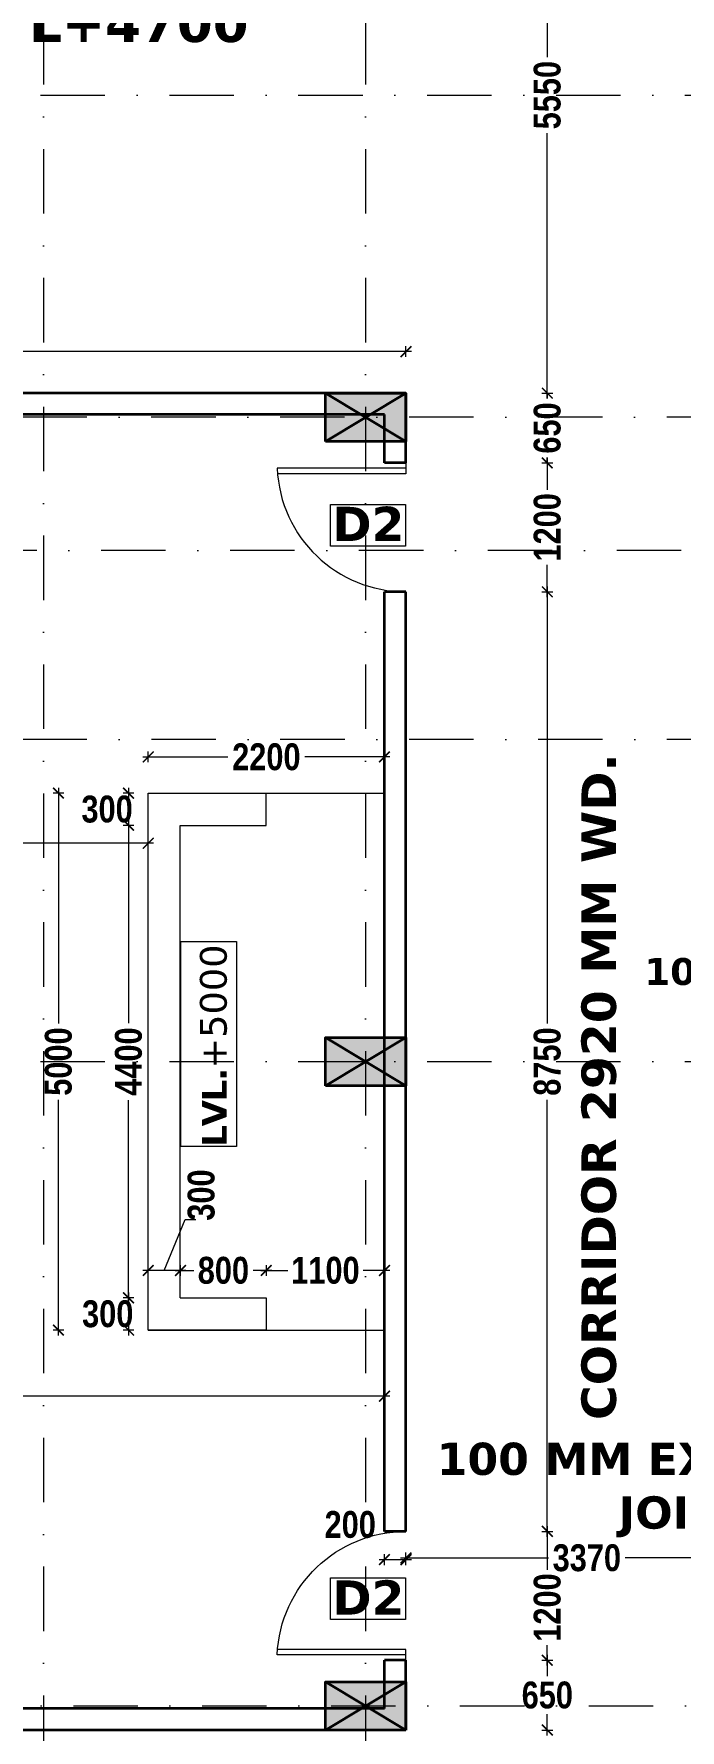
# Model space of a CAD drawing. Header units: millimetres. Extents: x -3092155 to 4513934, y -12317808 to 1850003.
# Drawn here: x -429033 to -423017, y -5715426 to -5699631 of the extents above; entities that cross this region are included whole.
import ezdxf

# ---------------------------------------------------------------- set-up
doc = ezdxf.new("R2010")
doc.units = ezdxf.units.MM
doc.header["$LTSCALE"] = 2
doc.header["$MEASUREMENT"] = 0
doc.header["$PDMODE"] = 34
doc.header["$PDSIZE"] = 500
doc.linetypes.add('DASHDOT', pattern=[1, 0.5, -0.25, 0, -0.25])
for name, color, linetype, lineweight in [('coloumn', 10, 'Continuous', 35), ('D DIM', 250, 'Continuous', 9), ('D2', 10, 'Continuous', 5), ('DOOR', 27, 'Continuous', 5), ('GRID', 251, 'DASHDOT', 5), ('Step', 251, 'Continuous', 9), ('TEXT', 7, 'Continuous', 13), ('W2', 162, 'Continuous', 5), ('WAll', 250, 'Continuous', 35)]:
    doc.layers.add(name, color=color, linetype=linetype, lineweight=lineweight)
doc.styles.add('INNER DIM', font='ARIALNB.TTF', dxfattribs={"height": 250})
doc.styles.add('style2', font='verdana.ttf')
doc.dimstyles.new('external final', dxfattribs={"dimscale": 0, "dimtxt": 250, "dimasz": 100, "dimexe": 50, "dimexo": 50, "dimgap": 50, "dimtad": 0, "dimdec": 0, "dimzin": 0, "dimdsep": 46, "dimtxsty": 'INNER DIM', "dimblk": 'ARCHTICK', "dimcen": 100, "dimdle": 50, "dimclrd": 256, "dimclre": 256, "dimclrt": 256, "dimadec": 0, "dimazin": 0, "dimtfac": 1, "dimtdec": 0, "dimtix": 1, "dimtmove": 1, "dimatfit": 3, "dimfxl": 50, "dimfxlon": 1, "dimtolj": 1, "dimtzin": 0, "dimlwd": -1, "dimlwe": -1, "dimarcsym": 1})
doc.dimstyles.new('INNER DIM', dxfattribs={"dimscale": 0, "dimtxt": 250, "dimasz": 100, "dimexe": 50, "dimexo": 50, "dimgap": 50, "dimtad": 0, "dimdec": 0, "dimzin": 0, "dimdsep": 46, "dimtxsty": 'INNER DIM', "dimblk": 'ARCHTICK', "dimcen": 100, "dimdle": 50, "dimclrd": 256, "dimclre": 256, "dimclrt": 256, "dimadec": 0, "dimazin": 0, "dimtfac": 1, "dimtdec": 0, "dimtix": 1, "dimtmove": 2, "dimatfit": 3, "dimfxl": 50, "dimfxlon": 1, "dimtolj": 1, "dimtzin": 0, "dimlwd": -1, "dimlwe": -1, "dimarcsym": 1})

# ---------------------------------------------------------------- blocks, each defined once
blk = doc.blocks.new('A$C378B1DF0')
at = {"layer": 'DOOR', "ltscale": 0.1}
for p, q in [((1100, 0), (1100, 1196)), ((1150, 0), (1150, 1199)), ((1200, 0), (1100, 0))]:
    blk.add_line(p, q, dxfattribs=at)
blk.add_arc((1200, 0), 1200, 92.388, 180, dxfattribs=at)
blk = doc.blocks.new('_ArchTick')
at = {"color": 0, "linetype": 'ByBlock', "const_width": 0.15}
blk.add_lwpolyline([(-0.5, -0.5), (0.5, 0.5)], dxfattribs=at)
blk = doc.blocks.new('*D693')
at = {"layer": 'D DIM', "ltscale": 100, "transparency": 16777216}
for p, q in [((-425620, -5698095), (-424146, -5698095)), ((-425570, -5698045), (-425570, -5698145)), ((-422674, -5698095), (-423427, -5698095)), ((-422724, -5698145), (-422724, -5698045))]:
    blk.add_line(p, q, dxfattribs=at)
at = {"layer": 'Defpoints', "color": 0, "lineweight": 50, "ltscale": 100, "transparency": 16777216}
for p in [(-425570, -5697426), (-422724, -5698095), (-422724, -5700251)]:
    blk.add_point(p, dxfattribs=at)
at = {"layer": 'D DIM', "ltscale": 100, "transparency": 16777216, "xscale": 100, "yscale": 100, "zscale": 100, "rotation": 180}
blk.add_blockref('_ArchTick', (-425570, -5698095), dxfattribs=at)
at = {"layer": 'D DIM', "ltscale": 100, "transparency": 16777216, "xscale": 100, "yscale": 100, "zscale": 100}
blk.add_blockref('_ArchTick', (-422724, -5698095), dxfattribs=at)
at = {"layer": 'D DIM', "ltscale": 100, "transparency": 16777216, "insert": (-423786, -5698095), "char_height": 250, "attachment_point": 5, "style": 'INNER DIM'}
blk.add_mtext('\\A1;2846', dxfattribs=at)
blk = doc.blocks.new('*D701')
at = {"layer": 'D DIM', "ltscale": 100, "transparency": 16777216}
for p, q in [((-436764, -5702639), (-436764, -5702539)), ((-425569, -5702639), (-425569, -5702539)), ((-436814, -5702589), (-431599, -5702589)), ((-425519, -5702589), (-430734, -5702589))]:
    blk.add_line(p, q, dxfattribs=at)
at = {"layer": 'Defpoints', "color": 0, "lineweight": 50, "ltscale": 100, "transparency": 16777216}
for p in [(-425569, -5702589), (-425569, -5702976), (-436764, -5703176)]:
    blk.add_point(p, dxfattribs=at)
at = {"layer": 'D DIM', "ltscale": 100, "transparency": 16777216, "xscale": 100, "yscale": 100, "zscale": 100, "rotation": 180}
blk.add_blockref('_ArchTick', (-436764, -5702589), dxfattribs=at)
at = {"layer": 'D DIM', "ltscale": 100, "transparency": 16777216, "xscale": 100, "yscale": 100, "zscale": 100}
blk.add_blockref('_ArchTick', (-425569, -5702589), dxfattribs=at)
at = {"layer": 'D DIM', "ltscale": 100, "transparency": 16777216, "insert": (-431167, -5702589), "char_height": 250, "attachment_point": 5, "style": 'INNER DIM'}
blk.add_mtext('\\A1;11195', dxfattribs=at)
blk = doc.blocks.new('*D708')
at = {"layer": 'D DIM', "ltscale": 100, "transparency": 16777216}
for p, q in [((-438740, -5712316), (-432659, -5712316)), ((-438690, -5712366), (-438690, -5712266)), ((-425719, -5712316), (-431800, -5712316)), ((-425769, -5712366), (-425769, -5712266))]:
    blk.add_line(p, q, dxfattribs=at)
at = {"layer": 'Defpoints', "color": 0, "lineweight": 50, "ltscale": 100, "transparency": 16777216}
for p in [(-425769, -5712316), (-438690, -5714776), (-425769, -5714776)]:
    blk.add_point(p, dxfattribs=at)
at = {"layer": 'D DIM', "ltscale": 100, "transparency": 16777216, "xscale": 100, "yscale": 100, "zscale": 100, "rotation": 180}
blk.add_blockref('_ArchTick', (-438690, -5712316), dxfattribs=at)
at = {"layer": 'D DIM', "ltscale": 100, "transparency": 16777216, "xscale": 100, "yscale": 100, "zscale": 100}
blk.add_blockref('_ArchTick', (-425769, -5712316), dxfattribs=at)
at = {"layer": 'D DIM', "ltscale": 100, "transparency": 16777216, "insert": (-432230, -5712316), "char_height": 250, "attachment_point": 5, "style": 'INNER DIM'}
blk.add_mtext('\\A1;12920', dxfattribs=at)
blk = doc.blocks.new('*D709')
at = {"layer": 'D DIM', "ltscale": 100, "transparency": 16777216}
for p, q in [((-425819, -5713839), (-425519, -5713839)), ((-425769, -5713889), (-425769, -5713789)), ((-425569, -5713889), (-425569, -5713789))]:
    blk.add_line(p, q, dxfattribs=at)
at = {"layer": 'Defpoints', "color": 0, "lineweight": 50, "ltscale": 100, "transparency": 16777216}
for p in [(-425569, -5713839), (-425769, -5714776), (-425569, -5714777)]:
    blk.add_point(p, dxfattribs=at)
at = {"layer": 'D DIM', "ltscale": 100, "transparency": 16777216, "xscale": 100, "yscale": 100, "zscale": 100, "rotation": 180}
blk.add_blockref('_ArchTick', (-425769, -5713839), dxfattribs=at)
at = {"layer": 'D DIM', "ltscale": 100, "transparency": 16777216, "xscale": 100, "yscale": 100, "zscale": 100}
blk.add_blockref('_ArchTick', (-425569, -5713839), dxfattribs=at)
at = {"layer": 'D DIM', "ltscale": 100, "transparency": 16777216, "insert": (-426088, -5713513), "char_height": 250, "attachment_point": 5, "style": 'INNER DIM'}
blk.add_mtext('\\A1;200', dxfattribs=at)
blk = doc.blocks.new('*D730')
at = {"layer": 'D DIM', "ltscale": 100, "transparency": 16777216}
for p, q in [((1049, 411), (-438739, 411)), ((-438689, 361), (-438689, 461)), ((999, 361), (999, 461))]:
    blk.add_line(p, q, dxfattribs=at)
at = {"layer": 'Defpoints', "color": 0, "lineweight": 50, "ltscale": 100, "transparency": 16777216}
for p in [(-438689, 411), (999, 0), (-438689, -5723126)]:
    blk.add_point(p, dxfattribs=at)
at = {"layer": 'D DIM', "ltscale": 100, "transparency": 16777216, "xscale": 100, "yscale": 100, "zscale": 100, "rotation": 180}
blk.add_blockref('_ArchTick', (-438689, 411), dxfattribs=at)
at = {"layer": 'D DIM', "ltscale": 100, "transparency": 16777216, "xscale": 100, "yscale": 100, "zscale": 100}
blk.add_blockref('_ArchTick', (999, 411), dxfattribs=at)
at = {"layer": 'D DIM', "ltscale": 100, "transparency": 16777216, "insert": (1326, 835), "char_height": 250, "attachment_point": 5, "style": 'INNER DIM'}
blk.add_mtext('\\A1;439688', dxfattribs=at)
blk = doc.blocks.new('*D302')
at = {"layer": 'D DIM', "ltscale": 100, "transparency": 16777216}
for p, q in [((-424303, -5697426), (-424203, -5697426)), ((-424253, -5697376), (-424253, -5699846)), ((-424253, -5703026), (-424253, -5700556)), ((-424303, -5702976), (-424203, -5702976))]:
    blk.add_line(p, q, dxfattribs=at)
at = {"layer": 'Defpoints', "color": 0, "lineweight": 50, "ltscale": 100, "transparency": 16777216}
for p in [(-425569, -5697426), (-425569, -5702976), (-424253, -5702976)]:
    blk.add_point(p, dxfattribs=at)
at = {"layer": 'D DIM', "ltscale": 100, "transparency": 16777216, "xscale": 100, "yscale": 100, "zscale": 100}
for p, rotation in [((-424253, -5697426), 90), ((-424253, -5702976), 270)]:
    blk.add_blockref('_ArchTick', p, dxfattribs=dict(at, rotation=rotation))
at = {"layer": 'D DIM', "ltscale": 100, "transparency": 16777216, "insert": (-424253, -5700201), "char_height": 250, "attachment_point": 5, "rotation": 90, "style": 'INNER DIM'}
blk.add_mtext('\\A1;5550', dxfattribs=at)
blk = doc.blocks.new('*D303')
at = {"layer": 'D DIM', "ltscale": 100, "transparency": 16777216}
for p, q in [((-424303, -5702976), (-424203, -5702976)), ((-424253, -5702976), (-424253, -5703025)), ((-424303, -5703626), (-424203, -5703626)), ((-424253, -5703626), (-424253, -5703577))]:
    blk.add_line(p, q, dxfattribs=at)
at = {"layer": 'Defpoints', "color": 0, "lineweight": 50, "ltscale": 100, "transparency": 16777216}
for p in [(-425569, -5702976), (-425569, -5703626), (-424253, -5703626)]:
    blk.add_point(p, dxfattribs=at)
at = {"layer": 'D DIM', "ltscale": 100, "transparency": 16777216, "insert": (-424253, -5703301), "char_height": 250, "attachment_point": 5, "rotation": 90, "style": 'INNER DIM'}
blk.add_mtext('\\A1;650', dxfattribs=at)
blk = doc.blocks.new('*D304')
at = {"layer": 'D DIM', "ltscale": 100, "transparency": 16777216}
for p, q in [((-424303, -5703626), (-424203, -5703626)), ((-424253, -5703576), (-424253, -5703876)), ((-424253, -5704876), (-424253, -5704576)), ((-424303, -5704826), (-424203, -5704826))]:
    blk.add_line(p, q, dxfattribs=at)
at = {"layer": 'Defpoints', "color": 0, "lineweight": 50, "ltscale": 100, "transparency": 16777216}
for p in [(-425569, -5703626), (-425569, -5704826), (-424253, -5704826)]:
    blk.add_point(p, dxfattribs=at)
at = {"layer": 'D DIM', "ltscale": 100, "transparency": 16777216, "xscale": 100, "yscale": 100, "zscale": 100}
for p, rotation in [((-424253, -5703626), 90), ((-424253, -5704826), 270)]:
    blk.add_blockref('_ArchTick', p, dxfattribs=dict(at, rotation=rotation))
at = {"layer": 'D DIM', "ltscale": 100, "transparency": 16777216, "insert": (-424253, -5704226), "char_height": 250, "attachment_point": 5, "rotation": 90, "style": 'INNER DIM'}
blk.add_mtext('\\A1;1200', dxfattribs=at)
blk = doc.blocks.new('*D305')
at = {"layer": 'D DIM', "ltscale": 100, "transparency": 16777216}
for p, q in [((-424303, -5704826), (-424203, -5704826)), ((-424253, -5704776), (-424253, -5708846)), ((-424253, -5713626), (-424253, -5709557)), ((-424303, -5713576), (-424203, -5713576))]:
    blk.add_line(p, q, dxfattribs=at)
at = {"layer": 'Defpoints', "color": 0, "lineweight": 50, "ltscale": 100, "transparency": 16777216}
for p in [(-425569, -5704826), (-425569, -5713576), (-424253, -5713576)]:
    blk.add_point(p, dxfattribs=at)
at = {"layer": 'D DIM', "ltscale": 100, "transparency": 16777216, "xscale": 100, "yscale": 100, "zscale": 100}
for p, rotation in [((-424253, -5704826), 90), ((-424253, -5713576), 270)]:
    blk.add_blockref('_ArchTick', p, dxfattribs=dict(at, rotation=rotation))
at = {"layer": 'D DIM', "ltscale": 100, "transparency": 16777216, "insert": (-424253, -5709201), "char_height": 250, "attachment_point": 5, "rotation": 90, "style": 'INNER DIM'}
blk.add_mtext('\\A1;8750', dxfattribs=at)
blk = doc.blocks.new('*D306')
at = {"layer": 'D DIM', "ltscale": 100, "transparency": 16777216}
for p, q in [((-424303, -5713576), (-424203, -5713576)), ((-424253, -5713526), (-424253, -5713935)), ((-424253, -5714826), (-424253, -5714636)), ((-424303, -5714776), (-424203, -5714776))]:
    blk.add_line(p, q, dxfattribs=at)
at = {"layer": 'Defpoints', "color": 0, "lineweight": 50, "ltscale": 100, "transparency": 16777216}
for p in [(-425569, -5713576), (-425569, -5714776), (-424253, -5714776)]:
    blk.add_point(p, dxfattribs=at)
at = {"layer": 'D DIM', "ltscale": 100, "transparency": 16777216, "xscale": 100, "yscale": 100, "zscale": 100}
for p, rotation in [((-424253, -5713576), 90), ((-424253, -5714776), 270)]:
    blk.add_blockref('_ArchTick', p, dxfattribs=dict(at, rotation=rotation))
at = {"layer": 'D DIM', "ltscale": 100, "transparency": 16777216, "insert": (-424253, -5714285), "char_height": 250, "attachment_point": 5, "rotation": 90, "style": 'INNER DIM'}
blk.add_mtext('\\A1;1200', dxfattribs=at)
blk = doc.blocks.new('*D778')
at = {"layer": 'D DIM', "ltscale": 100, "transparency": 16777216}
for p, q in [((-424303, -5714776), (-424203, -5714776)), ((-424253, -5714726), (-424253, -5714924)), ((-424253, -5715476), (-424253, -5715279)), ((-424303, -5715426), (-424203, -5715426))]:
    blk.add_line(p, q, dxfattribs=at)
at = {"layer": 'Defpoints', "color": 0, "lineweight": 50, "ltscale": 100, "transparency": 16777216}
for p in [(-425569, -5714776), (-425569, -5715426), (-424253, -5715426)]:
    blk.add_point(p, dxfattribs=at)
at = {"layer": 'D DIM', "ltscale": 100, "transparency": 16777216, "xscale": 100, "yscale": 100, "zscale": 100}
for p, rotation in [((-424253, -5714776), 90), ((-424253, -5715426), 270)]:
    blk.add_blockref('_ArchTick', p, dxfattribs=dict(at, rotation=rotation))
at = {"layer": 'D DIM', "ltscale": 100, "transparency": 16777216, "insert": (-424253, -5715101), "char_height": 250, "attachment_point": 5, "rotation": 0.1, "style": 'INNER DIM'}
blk.add_mtext('\\A1;650', dxfattribs=at)
blk = doc.blocks.new('*D825')
at = {"layer": 'D DIM', "ltscale": 100, "transparency": 16777216}
for p, q in [((-388069, -5700301), (-387969, -5700301)), ((-388019, -5700251), (-388019, -5702906)), ((-388019, -5706276), (-388019, -5703622)), ((-388019, -5706226), (-388069, -5706226))]:
    blk.add_line(p, q, dxfattribs=at)
at = {"layer": 'Defpoints', "color": 0, "lineweight": 50, "ltscale": 100, "transparency": 16777216}
for p in [(-1113242, -5700301), (-388019, -5706226), (-388004, -5706226)]:
    blk.add_point(p, dxfattribs=at)
at = {"layer": 'D DIM', "ltscale": 100, "transparency": 16777216, "xscale": 100, "yscale": 100, "zscale": 100}
for p, rotation in [((-388019, -5700301), 90), ((-388019, -5706226), 270)]:
    blk.add_blockref('_ArchTick', p, dxfattribs=dict(at, rotation=rotation))
at = {"layer": 'D DIM', "ltscale": 100, "transparency": 16777216, "insert": (-388019, -5703264), "char_height": 250, "attachment_point": 5, "rotation": 90, "style": 'INNER DIM'}
blk.add_mtext('\\A1;5925', dxfattribs=at)
blk = doc.blocks.new('*D434')
at = {"layer": 'D DIM', "ltscale": 100, "transparency": 16777216}
for p, q in [((-431689, -5707218), (-431689, -5707118)), ((-427969, -5707218), (-427969, -5707118)), ((-431739, -5707168), (-430185, -5707168)), ((-427919, -5707168), (-429473, -5707168))]:
    blk.add_line(p, q, dxfattribs=at)
at = {"layer": 'Defpoints', "color": 0, "lineweight": 50, "ltscale": 100, "transparency": 16777216}
for p in [(-427969, -5707168), (-431689, -5707340), (-427969, -5707340)]:
    blk.add_point(p, dxfattribs=at)
at = {"layer": 'D DIM', "ltscale": 100, "transparency": 16777216, "xscale": 100, "yscale": 100, "zscale": 100, "rotation": 180}
blk.add_blockref('_ArchTick', (-431689, -5707168), dxfattribs=at)
at = {"layer": 'D DIM', "ltscale": 100, "transparency": 16777216, "xscale": 100, "yscale": 100, "zscale": 100}
blk.add_blockref('_ArchTick', (-427969, -5707168), dxfattribs=at)
at = {"layer": 'D DIM', "ltscale": 100, "transparency": 16777216, "insert": (-429829, -5707168), "char_height": 250, "attachment_point": 5, "style": 'INNER DIM'}
blk.add_mtext('\\A1;3720', dxfattribs=at)
blk = doc.blocks.new('*D435')
at = {"layer": 'D DIM', "ltscale": 100, "transparency": 16777216}
for p, q in [((-427969, -5706414), (-427969, -5706314)), ((-425769, -5706414), (-425769, -5706314)), ((-428019, -5706364), (-427227, -5706364)), ((-425719, -5706364), (-426511, -5706364))]:
    blk.add_line(p, q, dxfattribs=at)
at = {"layer": 'Defpoints', "color": 0, "lineweight": 50, "ltscale": 100, "transparency": 16777216}
for p in [(-425769, -5706364), (-427969, -5706701), (-425769, -5706701)]:
    blk.add_point(p, dxfattribs=at)
at = {"layer": 'D DIM', "ltscale": 100, "transparency": 16777216, "xscale": 100, "yscale": 100, "zscale": 100, "rotation": 180}
blk.add_blockref('_ArchTick', (-427969, -5706364), dxfattribs=at)
at = {"layer": 'D DIM', "ltscale": 100, "transparency": 16777216, "xscale": 100, "yscale": 100, "zscale": 100}
blk.add_blockref('_ArchTick', (-425769, -5706364), dxfattribs=at)
at = {"layer": 'D DIM', "ltscale": 100, "transparency": 16777216, "insert": (-426869, -5706364), "char_height": 250, "attachment_point": 5, "style": 'INNER DIM'}
blk.add_mtext('\\A1;2200', dxfattribs=at)
blk = doc.blocks.new('*D436')
at = {"layer": 'D DIM', "ltscale": 100, "transparency": 16777216}
for p, q in [((-428805, -5706651), (-428805, -5708846)), ((-428755, -5706701), (-428855, -5706701)), ((-428805, -5711751), (-428805, -5709556)), ((-428755, -5711701), (-428855, -5711701))]:
    blk.add_line(p, q, dxfattribs=at)
at = {"layer": 'Defpoints', "color": 0, "lineweight": 50, "ltscale": 100, "transparency": 16777216}
for p in [(-427969, -5706701), (-428805, -5711701), (-427969, -5711701)]:
    blk.add_point(p, dxfattribs=at)
at = {"layer": 'D DIM', "ltscale": 100, "transparency": 16777216, "xscale": 100, "yscale": 100, "zscale": 100}
for p, rotation in [((-428805, -5706701), 90), ((-428805, -5711701), 270)]:
    blk.add_blockref('_ArchTick', p, dxfattribs=dict(at, rotation=rotation))
at = {"layer": 'D DIM', "ltscale": 100, "transparency": 16777216, "insert": (-428805, -5709201), "char_height": 250, "attachment_point": 5, "rotation": 90, "style": 'INNER DIM'}
blk.add_mtext('\\A1;5000', dxfattribs=at)
blk = doc.blocks.new('*D437')
at = {"layer": 'D DIM', "ltscale": 100, "transparency": 16777216}
for p, q in [((-426919, -5711146), (-426670, -5711146)), ((-426869, -5711196), (-426869, -5711096)), ((-425719, -5711146), (-425969, -5711146)), ((-425769, -5711196), (-425769, -5711096))]:
    blk.add_line(p, q, dxfattribs=at)
at = {"layer": 'Defpoints', "color": 0, "lineweight": 50, "ltscale": 100, "transparency": 16777216}
for p in [(-425769, -5711146), (-426869, -5711401), (-425769, -5711401)]:
    blk.add_point(p, dxfattribs=at)
at = {"layer": 'D DIM', "ltscale": 100, "transparency": 16777216, "xscale": 100, "yscale": 100, "zscale": 100, "rotation": 180}
blk.add_blockref('_ArchTick', (-426869, -5711146), dxfattribs=at)
at = {"layer": 'D DIM', "ltscale": 100, "transparency": 16777216, "xscale": 100, "yscale": 100, "zscale": 100}
blk.add_blockref('_ArchTick', (-425769, -5711146), dxfattribs=at)
at = {"layer": 'D DIM', "ltscale": 100, "transparency": 16777216, "insert": (-426319, -5711146), "char_height": 250, "attachment_point": 5, "style": 'INNER DIM'}
blk.add_mtext('\\A1;1100', dxfattribs=at)
blk = doc.blocks.new('*D438')
at = {"layer": 'D DIM', "ltscale": 100, "transparency": 16777216}
for p, q in [((-427719, -5711146), (-427545, -5711146)), ((-427669, -5711196), (-427669, -5711096)), ((-426819, -5711146), (-426993, -5711146)), ((-426869, -5711196), (-426869, -5711096))]:
    blk.add_line(p, q, dxfattribs=at)
at = {"layer": 'Defpoints', "color": 0, "lineweight": 50, "ltscale": 100, "transparency": 16777216}
for p in [(-427669, -5711146), (-427669, -5711401), (-426869, -5711401)]:
    blk.add_point(p, dxfattribs=at)
at = {"layer": 'D DIM', "ltscale": 100, "transparency": 16777216, "xscale": 100, "yscale": 100, "zscale": 100, "rotation": 180}
blk.add_blockref('_ArchTick', (-427669, -5711146), dxfattribs=at)
at = {"layer": 'D DIM', "ltscale": 100, "transparency": 16777216, "xscale": 100, "yscale": 100, "zscale": 100}
blk.add_blockref('_ArchTick', (-426869, -5711146), dxfattribs=at)
at = {"layer": 'D DIM', "ltscale": 100, "transparency": 16777216, "insert": (-427269, -5711146), "char_height": 250, "attachment_point": 5, "style": 'INNER DIM'}
blk.add_mtext('\\A1;800', dxfattribs=at)
blk = doc.blocks.new('*D439')
at = {"layer": 'D DIM', "ltscale": 100, "transparency": 16777216}
for p, q in [((-427819, -5711146), (-427625, -5710671)), ((-427625, -5710671), (-427525, -5710671)), ((-427619, -5711146), (-428019, -5711146)), ((-427969, -5711196), (-427969, -5711096)), ((-427669, -5711196), (-427669, -5711096))]:
    blk.add_line(p, q, dxfattribs=at)
at = {"layer": 'Defpoints', "color": 0, "lineweight": 50, "ltscale": 100, "transparency": 16777216}
for p in [(-427969, -5711146), (-427969, -5711301), (-427669, -5711401)]:
    blk.add_point(p, dxfattribs=at)
at = {"layer": 'D DIM', "ltscale": 100, "transparency": 16777216, "xscale": 100, "yscale": 100, "zscale": 100, "rotation": 180}
blk.add_blockref('_ArchTick', (-427969, -5711146), dxfattribs=at)
at = {"layer": 'D DIM', "ltscale": 100, "transparency": 16777216, "xscale": 100, "yscale": 100, "zscale": 100}
blk.add_blockref('_ArchTick', (-427669, -5711146), dxfattribs=at)
at = {"layer": 'D DIM', "ltscale": 100, "transparency": 16777216, "insert": (-427475, -5710444), "char_height": 250, "attachment_point": 5, "rotation": 90, "style": 'INNER DIM'}
blk.add_mtext('\\A1;300', dxfattribs=at)
blk = doc.blocks.new('*D440')
at = {"layer": 'D DIM', "ltscale": 100, "transparency": 16777216}
for p, q in [((-428152, -5706651), (-428152, -5707051)), ((-428102, -5706701), (-428202, -5706701)), ((-428102, -5707001), (-428202, -5707001))]:
    blk.add_line(p, q, dxfattribs=at)
at = {"layer": 'Defpoints', "color": 0, "lineweight": 50, "ltscale": 100, "transparency": 16777216}
for p in [(-427527, -5706701), (-428152, -5707001), (-427527, -5707001)]:
    blk.add_point(p, dxfattribs=at)
at = {"layer": 'D DIM', "ltscale": 100, "transparency": 16777216, "xscale": 100, "yscale": 100, "zscale": 100}
for p, rotation in [((-428152, -5706701), 90), ((-428152, -5707001), 270)]:
    blk.add_blockref('_ArchTick', p, dxfattribs=dict(at, rotation=rotation))
at = {"layer": 'D DIM', "ltscale": 100, "transparency": 16777216, "insert": (-428352, -5706851), "char_height": 250, "attachment_point": 5, "rotation": 0.1, "style": 'INNER DIM'}
blk.add_mtext('\\A1;300', dxfattribs=at)
blk = doc.blocks.new('*D441')
at = {"layer": 'D DIM', "ltscale": 100, "transparency": 16777216}
for p, q in [((-428152, -5706951), (-428152, -5708842)), ((-428102, -5707001), (-428202, -5707001)), ((-428152, -5711451), (-428152, -5709560)), ((-428102, -5711401), (-428202, -5711401))]:
    blk.add_line(p, q, dxfattribs=at)
at = {"layer": 'Defpoints', "color": 0, "lineweight": 50, "ltscale": 100, "transparency": 16777216}
for p in [(-427527, -5707001), (-428152, -5711401), (-426869, -5711401)]:
    blk.add_point(p, dxfattribs=at)
at = {"layer": 'D DIM', "ltscale": 100, "transparency": 16777216, "xscale": 100, "yscale": 100, "zscale": 100}
for p, rotation in [((-428152, -5707001), 90), ((-428152, -5711401), 270)]:
    blk.add_blockref('_ArchTick', p, dxfattribs=dict(at, rotation=rotation))
at = {"layer": 'D DIM', "ltscale": 100, "transparency": 16777216, "insert": (-428152, -5709201), "char_height": 250, "attachment_point": 5, "rotation": 90, "style": 'INNER DIM'}
blk.add_mtext('\\A1;4400', dxfattribs=at)
blk = doc.blocks.new('*D442')
at = {"layer": 'D DIM', "ltscale": 100, "transparency": 16777216}
for p, q in [((-428152, -5711351), (-428152, -5711751)), ((-428102, -5711401), (-428202, -5711401)), ((-428102, -5711701), (-428202, -5711701))]:
    blk.add_line(p, q, dxfattribs=at)
at = {"layer": 'Defpoints', "color": 0, "lineweight": 50, "ltscale": 100, "transparency": 16777216}
for p in [(-426869, -5711401), (-428152, -5711701), (-426869, -5711701)]:
    blk.add_point(p, dxfattribs=at)
at = {"layer": 'D DIM', "ltscale": 100, "transparency": 16777216, "xscale": 100, "yscale": 100, "zscale": 100}
for p, rotation in [((-428152, -5711401), 90), ((-428152, -5711701), 270)]:
    blk.add_blockref('_ArchTick', p, dxfattribs=dict(at, rotation=rotation))
at = {"layer": 'D DIM', "ltscale": 100, "transparency": 16777216, "insert": (-428346, -5711551), "char_height": 250, "attachment_point": 5, "rotation": 0.1, "style": 'INNER DIM'}
blk.add_mtext('\\A1;300', dxfattribs=at)
blk = doc.blocks.new('F.F')
at = {"layer": 'coloumn', "ltscale": 100}
for points in [[(-198190, -5856756), (-198190, -5856306), (-198940, -5856306), (-198940, -5856756)], [(-198190, -5862756), (-198190, -5862306), (-198940, -5862306), (-198940, -5862756)], [(-198190, -5868756), (-198190, -5868306), (-198940, -5868306), (-198940, -5868756)]]:
    blk.add_hatch(color=256, dxfattribs=at).paths.add_polyline_path(points)
for p, q in [((-198940, -5856756), (-198940, -5856306)), ((-198940, -5856306), (-198190, -5856306)), ((-198190, -5856306), (-198190, -5856756)), ((-198190, -5856756), (-198940, -5856756)), ((-198940, -5862756), (-198940, -5862306)), ((-198940, -5862306), (-198190, -5862306)), ((-198190, -5862306), (-198190, -5862756)), ((-198190, -5862756), (-198940, -5862756)), ((-198940, -5868756), (-198940, -5868306)), ((-198940, -5868306), (-198190, -5868306)), ((-198190, -5868306), (-198190, -5868756)), ((-198190, -5868756), (-198940, -5868756))]:
    blk.add_line(p, q, dxfattribs=at)
for points in [[(-198190, -5856756), (-198940, -5856306), (-198190, -5856306), (-198940, -5856756)], [(-198190, -5862756), (-198940, -5862306), (-198190, -5862306), (-198940, -5862756)], [(-198190, -5868756), (-198940, -5868306), (-198190, -5868306), (-198940, -5868756)]]:
    blk.add_lwpolyline(points, dxfattribs=at)
blk = doc.blocks.new('*D1043')
at = {"layer": 'D DIM', "ltscale": 100, "transparency": 16777216}
for p, q in [((-425619, -5713823), (-424241, -5713823)), ((-425569, -5713873), (-425569, -5713773)), ((-422150, -5713823), (-423529, -5713823)), ((-422200, -5713873), (-422200, -5713773))]:
    blk.add_line(p, q, dxfattribs=at)
at = {"layer": 'Defpoints', "color": 0, "lineweight": 50, "ltscale": 100, "transparency": 16777216}
for p in [(-422200, -5713823), (-425569, -5714886), (-422200, -5714886)]:
    blk.add_point(p, dxfattribs=at)
at = {"layer": 'D DIM', "ltscale": 100, "transparency": 16777216, "xscale": 100, "yscale": 100, "zscale": 100, "rotation": 180}
blk.add_blockref('_ArchTick', (-425569, -5713823), dxfattribs=at)
at = {"layer": 'D DIM', "ltscale": 100, "transparency": 16777216, "xscale": 100, "yscale": 100, "zscale": 100}
blk.add_blockref('_ArchTick', (-422200, -5713823), dxfattribs=at)
at = {"layer": 'D DIM', "ltscale": 100, "transparency": 16777216, "insert": (-423885, -5713823), "char_height": 250, "attachment_point": 5, "style": 'INNER DIM'}
blk.add_mtext('\\A1;3370', dxfattribs=at)
blk = doc.blocks.new('GHYJHJH')
at = {"layer": 'Step', "ltscale": 15000}
for p, q in [((-238085, -5677492), (-238085, -5672492)), ((-238085, -5672492), (-235885, -5672492)), ((-237785, -5677192), (-237785, -5672792)), ((-237785, -5672792), (-236985, -5672792)), ((-237785, -5677192), (-236985, -5677192)), ((-238085, -5677492), (-235885, -5677492)), ((-236985, -5677492), (-238085, -5677492))]:
    blk.add_line(p, q, dxfattribs=at)
at = {"layer": 'Step', "ltscale": 100}
for p, q in [((-236985, -5672792), (-236985, -5672492)), ((-236985, -5677192), (-236985, -5677492))]:
    blk.add_line(p, q, dxfattribs=at)

msp = doc.modelspace()

# ---------------------------------------------------------------- linework, layer by layer
at = {"layer": 'D2', "ltscale": 0.1}
for points in [[(-426270.5, -5704011.9), (-425574.8, -5704011.9), (-425574.8, -5704400.1), (-426270.5, -5704400.1)], [(-426270.5, -5714009.8), (-425574.8, -5714009.8), (-425574.8, -5714397.9), (-426270.5, -5714397.9)]]:
    msp.add_lwpolyline(points, close=True, dxfattribs=at)
at = {"layer": 'GRID', "color": 5, "ltscale": 600}
for p, q in [((-428945.1, -5657499.4), (-428945.1, -5742293.2)), ((-425944.7, -5657499.4), (-425944.7, -5742293.2))]:
    msp.add_line(p, q, dxfattribs=at)
at = {"layer": 'GRID', "color": 6, "ltscale": 600}
for p, q in [((-460174.6, -5700201.2), (-367335.1, -5700201.2)), ((-367335.6, -5703201.2), (-460174.6, -5703201.2)), ((-365401.6, -5704440.3), (-462108.5, -5704443.9)), ((-367334.9, -5706201.2), (-460174.6, -5706201.2)), ((-460174.6, -5709201.2), (-367335.1, -5709201.2)), ((-461068.9, -5715201.2), (-366441.5, -5715201.2))]:
    msp.add_line(p, q, dxfattribs=at)
at = {"layer": 'W2', "ltscale": 100}
msp.add_lwpolyline([(-427664.8, -5708082.7), (-427148.4, -5708082.7), (-427148.4, -5709991.8), (-427664.8, -5709991.8)], close=True, dxfattribs=at)
at = {"layer": 'WAll', "ltscale": 100}
for p, q in [((-425569.3, -5702976.2), (-436763.8, -5702976.2)), ((-425569.3, -5703626.2), (-425569.3, -5702976.2)), ((-425769.3, -5703176.2), (-436763.8, -5703176.2)), ((-425769.3, -5703626.2), (-425769.3, -5703176.2)), ((-425569.3, -5703626.2), (-425769.3, -5703626.2)), ((-425769.3, -5713576.2), (-425769.3, -5704826.2)), ((-425569.3, -5704826.2), (-425769.3, -5704826.2)), ((-425569.3, -5713576.2), (-425569.3, -5704826.2)), ((-425569.3, -5713576.2), (-425769.3, -5713576.2)), ((-425769.3, -5715226.2), (-425769.3, -5714776.2)), ((-425569.3, -5714776.2), (-425769.3, -5714776.2)), ((-425569.3, -5715426.2), (-425569.3, -5714776.2)), ((-425769.3, -5715226.2), (-438689.3, -5715226.2)), ((-425569.3, -5715426.2), (-438913.8, -5715426.2))]:
    msp.add_line(p, q, dxfattribs=at)

# ---------------------------------------------------------------- block references
at = {"layer": 'coloumn'}
msp.add_blockref('F.F', (-227379.8, 153330), dxfattribs=at)
at = {"layer": 'D DIM'}
msp.add_blockref('GHYJHJH', (-189885.4, -34209.1), dxfattribs=at)
at = {"layer": 'DOOR', "ltscale": 100, "rotation": 90}
msp.add_blockref('A$C378B1DF0', (-425569.3, -5704826.2), dxfattribs=at)
at = {"layer": 'DOOR', "ltscale": 100, "xscale": -1, "rotation": 90}
msp.add_blockref('A$C378B1DF0', (-425569.3, -5713576.2), dxfattribs=at)

# ---------------------------------------------------------------- texts
at = {"layer": 'D2', "ltscale": 0.1, "char_height": 320, "attachment_point": 5, "style": 'style2'}
for insert in [(-425918.9, -5704194.2), (-425918.9, -5714192.1)]:
    msp.add_mtext('\\pxt11;{\\fVerdana|b1|i0|c0|p34;D2}', dxfattribs=dict(at, insert=insert))
at = {"layer": 'TEXT', "ltscale": 0.1, "attachment_point": 5, "style": 'style2'}
for s, insert, char_height in [('\\pxt11;{\\fVerdana|b1|i0|c0|p34;LVL+4700}', (-428395.1, -5699534.6), 350), ('{\\fVerdana|b1|i0|c0|p34;Railing \\P1050 mm ht. }', (-422124.9, -5708155.9), 250)]:
    msp.add_mtext(s, dxfattribs=dict(at, insert=insert, char_height=char_height))
at = {"layer": 'TEXT', "ltscale": 0.1, "attachment_point": 5, "rotation": 90, "style": 'style2'}
for s, insert, char_height in [('{\\fVerdana|b1|i0|c0|p34;\\H1.2857x;CORRIDOR 2920 MM WD.\\H0.77778x;  }', (-423771.6, -5709435.6), 250), ('{\\fVerdana|b1|i0|c0|p34;\\T0.95;LVL.\\fVerdana|b0|i0|c0|p34;\\H1.0833x;\\T1;+5000}', (-427360.4, -5709052.4), 230)]:
    msp.add_mtext(s, dxfattribs=dict(at, insert=insert, char_height=char_height))
at = {"layer": 'TEXT', "ltscale": 0.1, "insert": (-422947.5, -5712941), "char_height": 300, "attachment_point": 5, "style": 'style2'}
msp.add_mtext_dynamic_manual_height_columns('{\\fVerdana|b1|i0|c0|p34;\\P100 MM EXPANSION JOINT}', width=4869.269, gutter_width=500, heights=[0], dxfattribs=at)

# ---------------------------------------------------------------- dimensions: what is measured, and where the dimension line sits
at = {"layer": 'D DIM', "ltscale": 100}
for base, p1, p2, picture, middle in [((-438689.1, 410.6), (998.8, 0), (-438689.1, -5723126.2), '*D730', (1326.5, 835.2)), ((-422724.3, -5698094.7), (-425570.1, -5697426.2), (-422724.3, -5700251.2), '*D693', (-423786.4, -5698094.7)), ((-425568.9, -5713839.3), (-425769.3, -5714776.2), (-425568.9, -5714776.9), '*D709', (-426087.8, -5713512.6))]:
    dim = msp.add_linear_dim(base=base, p1=p1, p2=p2, dimstyle='INNER DIM', override={"dimscale": 1}, dxfattribs=at)
    dim.commit()
    dim.dimension.update_dxf_attribs({"geometry": picture, "text_midpoint": middle, "dimtype": 160})
for base, p1, p2, dimstyle, picture, middle in [((-424252.5, -5702976.2), (-425568.9, -5697426.2), (-425568.9, -5702976.2), 'INNER DIM', '*D302', (-424252.5, -5700201.2)), ((-388019.2, -5706226.2), (-1113242, -5700301.2), (-388004.3, -5706226.2), 'INNER DIM', '*D825', (-388019.2, -5703263.7)), ((-424252.5, -5703626.2), (-425568.9, -5702976.2), (-425568.9, -5703626.2), 'INNER DIM', '*D303', (-424252.5, -5703301.2)), ((-424252.5, -5704826.2), (-425568.9, -5703626.2), (-425568.9, -5704826.2), 'INNER DIM', '*D304', (-424252.5, -5704226.2)), ((-424252.5, -5713576.2), (-425568.9, -5704826.2), (-425568.9, -5713576.2), 'INNER DIM', '*D305', (-424252.5, -5709201.2)), ((-428805.4, -5711701.2), (-427969.3, -5706701.2), (-427969.3, -5711701.2), 'external final', '*D436', (-428805.4, -5709201.2)), ((-428151.9, -5711401.2), (-427526.9, -5707001.2), (-426869.3, -5711401.2), 'external final', '*D441', (-428151.9, -5709201.2))]:
    dim = msp.add_linear_dim(base=base, p1=p1, p2=p2, angle=90, dimstyle=dimstyle, override={"dimscale": 1}, dxfattribs=at)
    dim.commit()
    dim.dimension.update_dxf_attribs({"geometry": picture, "text_midpoint": middle})
for base, p1, p2, dimstyle, picture, middle in [((-425569.2976, -5702588.9415), (-436763.8083, -5703176.2327), (-425569.2976, -5702976.2327), 'INNER DIM', '*D701', (-431166.553, -5702588.9415)), ((-425769.3, -5706363.5), (-427969.3, -5706701.2), (-425769.3, -5706701.2), 'external final', '*D435', (-426869.3, -5706363.5)), ((-427969.3, -5707167.5), (-431689.3, -5707340), (-427969.3, -5707340), 'external final', '*D434', (-429829.3, -5707167.5)), ((-427669.3, -5711146), (-426869.3, -5711401.2), (-427669.3, -5711401.2), 'external final', '*D438', (-427269.3, -5711146)), ((-425769.3, -5711146), (-426869.3, -5711401.2), (-425769.3, -5711401.2), 'external final', '*D437', (-426319.3, -5711146)), ((-425769.3, -5712315.6), (-438689.7, -5714776.2), (-425769.3, -5714776.2), 'INNER DIM', '*D708', (-432229.5, -5712315.6))]:
    dim = msp.add_linear_dim(base=base, p1=p1, p2=p2, dimstyle=dimstyle, override={"dimscale": 1}, dxfattribs=at)
    dim.commit()
    dim.dimension.update_dxf_attribs({"geometry": picture, "text_midpoint": middle})
for base, p1, p2, picture, middle in [((-428151.9, -5707001.2), (-427526.9, -5706701.2), (-427526.9, -5707001.2), '*D440', (-428351.9, -5706851.2)), ((-428151.9, -5711701.2), (-426869.3, -5711401.2), (-426869.3, -5711701.2), '*D442', (-428345.9, -5711551.2))]:
    dim = msp.add_linear_dim(base=base, p1=p1, p2=p2, angle=90, dimstyle='external final', override={"dimscale": 1}, dxfattribs=at)
    dim.commit()
    dim.dimension.update_dxf_attribs({"geometry": picture, "text_midpoint": middle, "dimtype": 160, "text_rotation": 0.1})
dim = msp.add_linear_dim(base=(-427969.3, -5711146), p1=(-427669.3, -5711401.2), p2=(-427969.3, -5711301), dimstyle='external final', override={"dimscale": 1}, dxfattribs=at)
dim.commit()
dim.dimension.update_dxf_attribs({"geometry": '*D439', "text_midpoint": (-427474.9, -5710670.5), "dimtype": 160, "text_rotation": 90})
dim = msp.add_linear_dim(base=(-424252.5, -5714776.2), p1=(-425568.9, -5713576.2), p2=(-425568.9, -5714776.2), angle=90, dimstyle='INNER DIM', override={"dimscale": 1}, dxfattribs=at)
dim.commit()
dim.dimension.update_dxf_attribs({"geometry": '*D306', "text_midpoint": (-424252.5, -5714285.4), "dimtype": 160})
dim = msp.add_linear_dim(base=(-422200.1, -5713822.6), p1=(-425569.3, -5714886.1), p2=(-422200.1, -5714886.1), text='3370', dimstyle='external final', override={"dimscale": 1}, dxfattribs=at)
dim.commit()
dim.dimension.update_dxf_attribs({"geometry": '*D1043', "text_midpoint": (-423884.7, -5713822.6)})
dim = msp.add_linear_dim(base=(-424252.5, -5715426.2), p1=(-425568.9, -5714776.2), p2=(-425569.3, -5715426.2), angle=90, dimstyle='INNER DIM', override={"dimscale": 1}, dxfattribs=at)
dim.commit()
dim.dimension.update_dxf_attribs({"geometry": '*D778', "text_midpoint": (-424252.5, -5715101.2), "text_rotation": 0.1})

doc.saveas('drawing.dxf')
